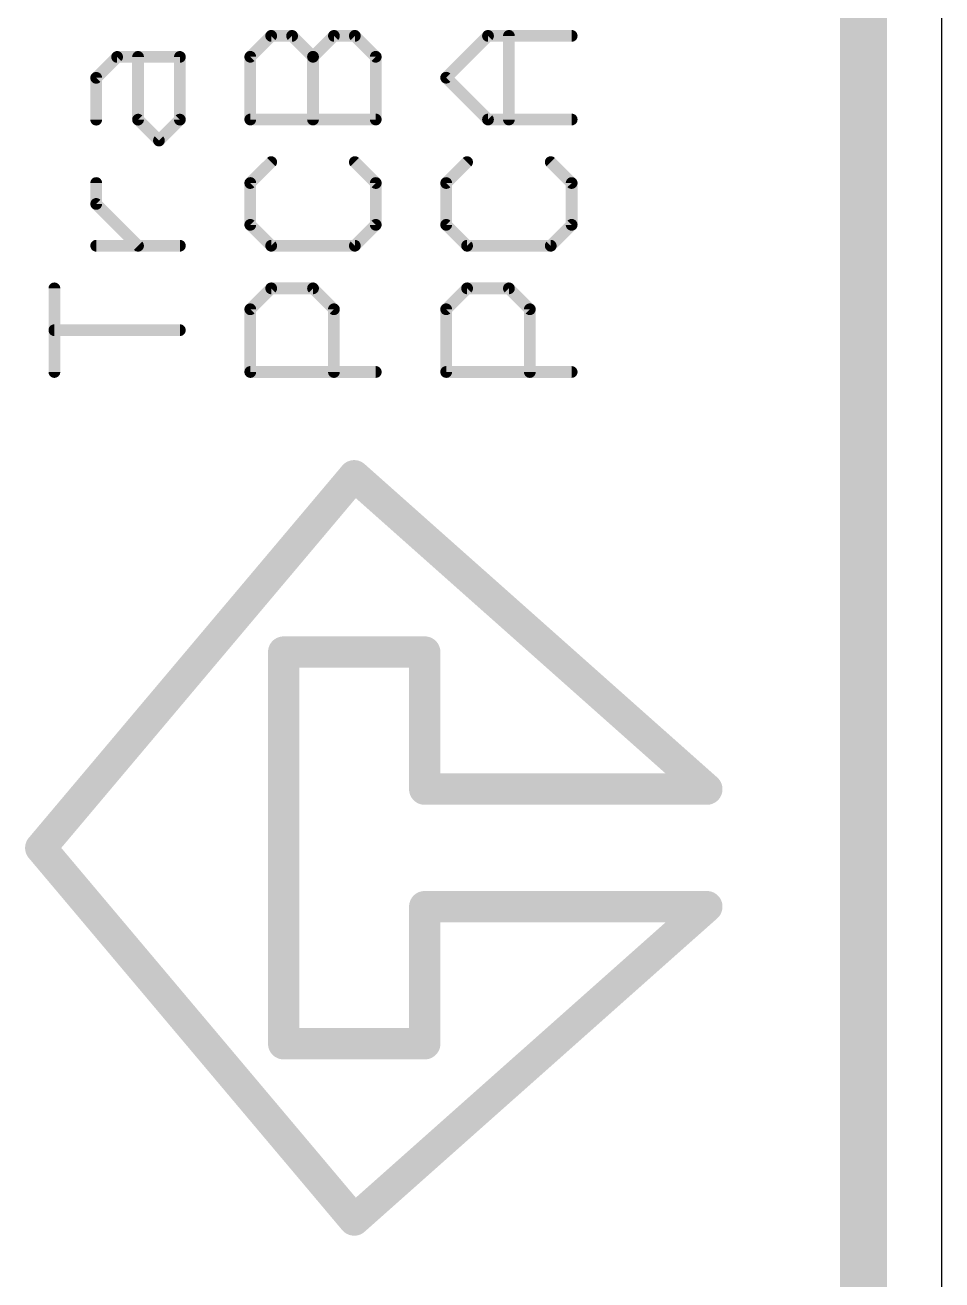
# Model space of a CAD drawing. Extents: x -18 to 144, y -21 to 125.
# Drawn here: x 91.85 to 97.79, y 11.8 to 19.94 of the extents above; entities that cross this region are included whole.
import ezdxf

# ---------------------------------------------------------------- set-up
doc = ezdxf.new("R2010")
doc.units = 0
for name, color, linetype in [('2', 110, 'CONTINUOUS'), ('20', 53, 'CONTINUOUS'), ('25', 253, 'CONTINUOUS')]:
    doc.layers.add(name, color=color, linetype=linetype)

msp = doc.modelspace()

# ---------------------------------------------------------------- linework, layer by layer
at = {"layer": '2', "const_width": 0.3048}
msp.add_lwpolyline([(97.282, 104.902), (97.282, 0.508)], dxfattribs=at)
at = {"layer": '20'}
msp.add_line((97.79, 0), (97.79, 105.41), dxfattribs=at)
at = {"layer": '25'}
for points, const_width in [([(93.3062, 19.735), (93.4418, 19.8706)], 0.0762), ([(93.4418, 19.8706), (93.5774, 19.8706)], 0.0762), ([(93.5774, 19.8706), (93.713, 19.735)], 0.0762), ([(93.713, 19.735), (93.8485, 19.8706)], 0.0762), ([(93.8485, 19.8706), (93.9841, 19.8706)], 0.0762), ([(93.9841, 19.8706), (94.1197, 19.735)], 0.0762), ([(94.5762, 19.5994), (94.8474, 19.8706)], 0.0762), ([(94.8474, 19.8706), (95.3897, 19.8706)], 0.0762), ([(94.983, 19.3283), (94.983, 19.8706)], 0.0762), ([(93.3062, 19.3283), (93.3062, 19.735)], 0.0762), ([(93.713, 19.3283), (93.713, 19.735)], 0.0762), ([(94.1197, 19.735), (94.1197, 19.3283)], 0.0762), ([(92.3074, 19.5986), (92.443, 19.7342)], 0.0762), ([(92.443, 19.7342), (92.8497, 19.7342)], 0.0762), ([(92.5785, 19.3274), (92.5785, 19.7342)], 0.0762), ([(92.8497, 19.7342), (92.8497, 19.3274)], 0.0762), ([(92.3074, 19.3274), (92.3074, 19.5986)], 0.0762), ([(94.8474, 19.3283), (94.5762, 19.5994)], 0.0762), ([(94.1197, 19.3283), (93.3062, 19.3283)], 0.0762), ([(95.3897, 19.3283), (94.8474, 19.3283)], 0.0762), ([(92.7141, 19.1918), (92.5785, 19.3274)], 0.0762), ([(92.8497, 19.3274), (92.7141, 19.1918)], 0.0762), ([(93.4418, 19.052), (93.3062, 18.9164)], 0.0762), ([(94.1197, 18.9164), (93.9841, 19.052)], 0.0762), ([(94.7118, 19.052), (94.5762, 18.9164)], 0.0762), ([(95.3897, 18.9164), (95.2541, 19.052)], 0.0762), ([(92.3074, 18.7808), (92.3074, 18.9164)], 0.0762), ([(93.3062, 18.9164), (93.3062, 18.6453)], 0.0762), ([(94.1197, 18.6453), (94.1197, 18.9164)], 0.0762), ([(94.5762, 18.9164), (94.5762, 18.6453)], 0.0762), ([(95.3897, 18.6453), (95.3897, 18.9164)], 0.0762), ([(92.5785, 18.5097), (92.3074, 18.7808)], 0.0762), ([(93.3062, 18.6453), (93.4418, 18.5097)], 0.0762), ([(93.9841, 18.5097), (94.1197, 18.6453)], 0.0762), ([(94.5762, 18.6453), (94.7118, 18.5097)], 0.0762), ([(95.2541, 18.5097), (95.3897, 18.6453)], 0.0762), ([(92.8497, 18.5097), (92.3074, 18.5097)], 0.0762), ([(93.4418, 18.5097), (93.9841, 18.5097)], 0.0762), ([(94.7118, 18.5097), (95.2541, 18.5097)], 0.0762), ([(92.0362, 17.6911), (92.0362, 18.2334)], 0.0762), ([(93.3062, 18.0978), (93.4418, 18.2334)], 0.0762), ([(93.4418, 18.2334), (93.713, 18.2334)], 0.0762), ([(93.713, 18.2334), (93.8485, 18.0978)], 0.0762), ([(94.5762, 18.0978), (94.7118, 18.2334)], 0.0762), ([(94.7118, 18.2334), (94.983, 18.2334)], 0.0762), ([(94.983, 18.2334), (95.1185, 18.0978)], 0.0762), ([(93.3062, 17.6911), (93.3062, 18.0978)], 0.0762), ([(93.8485, 18.0978), (93.8485, 17.6911)], 0.0762), ([(94.5762, 17.6911), (94.5762, 18.0978)], 0.0762), ([(95.1185, 18.0978), (95.1185, 17.6911)], 0.0762), ([(92.8497, 17.9623), (92.0362, 17.9623)], 0.0762), ([(94.1197, 17.6911), (93.3062, 17.6911)], 0.0762), ([(95.3897, 17.6911), (94.5762, 17.6911)], 0.0762), ([(91.948, 14.605), (93.98, 17.018)], 0.2032), ([(93.98, 17.018), (96.266, 14.986)], 0.2032), ([(93.5228, 13.335), (93.5228, 15.875)], 0.2032), ([(93.5228, 15.875), (94.4372, 15.875)], 0.2032), ([(94.4372, 15.875), (94.4372, 14.986)], 0.2032), ([(94.4372, 14.986), (96.266, 14.986)], 0.2032), ([(93.98, 12.192), (91.948, 14.605)], 0.2032), ([(96.266, 14.224), (93.98, 12.192)], 0.2032), ([(96.266, 14.224), (94.4372, 14.224)], 0.2032), ([(94.4372, 14.224), (94.4372, 13.335)], 0.2032), ([(94.4372, 13.335), (93.5228, 13.335)], 0.2032)]:
    msp.add_lwpolyline(points, dxfattribs=dict(at, const_width=const_width))
for points, const_width in [([(93.4418, 19.8896, 1), (93.4418, 19.8515)], 0.0381), ([(93.4553, 19.8571, 1), (93.4283, 19.8841)], 0.0381), ([(93.5908, 19.8841, 1), (93.5639, 19.8571)], 0.0381), ([(93.5774, 19.8515, 1), (93.5774, 19.8896)], 0.0381), ([(93.8485, 19.8896, 1), (93.8485, 19.8515)], 0.0381), ([(93.862, 19.8571, 1), (93.8351, 19.8841)], 0.0381), ([(93.9976, 19.8841, 1), (93.9706, 19.8571)], 0.0381), ([(93.9841, 19.8515, 1), (93.9841, 19.8896)], 0.0381), ([(94.8474, 19.8896, 1), (94.8474, 19.8515)], 0.0381), ([(94.8608, 19.8571, 1), (94.8339, 19.8841)], 0.0381), ([(95.002, 19.8706, 1), (94.9639, 19.8706)], 0.0381), ([(95.3897, 19.8515, 1), (95.3897, 19.8896)], 0.0381), ([(93.3253, 19.735, 1), (93.2872, 19.735)], 0.0381), ([(93.732, 19.735, 1), (93.6939, 19.735)], 0.0381), ([(94.1388, 19.735, 1), (94.1007, 19.735)], 0.0381), ([(92.443, 19.7532, 1), (92.443, 19.7151)], 0.0381), ([(92.4564, 19.7207, 1), (92.4295, 19.7476)], 0.0381), ([(92.5976, 19.7342, 1), (92.5595, 19.7342)], 0.0381), ([(92.8687, 19.7342, 1), (92.8307, 19.7342)], 0.0381), ([(92.8497, 19.7151, 1), (92.8497, 19.7532)], 0.0381), ([(93.2927, 19.7485, 1), (93.3197, 19.7215)], 0.0381), ([(93.6995, 19.7485, 1), (93.7264, 19.7215)], 0.0381), ([(93.6995, 19.7215, 1), (93.7264, 19.7485)], 0.0381), ([(94.1062, 19.7215, 1), (94.1332, 19.7485)], 0.0381), ([(92.3264, 19.5986, 1), (92.2883, 19.5986)], 0.0381), ([(92.2939, 19.612, 1), (92.3208, 19.5851)], 0.0381), ([(94.5897, 19.6129, 1), (94.5627, 19.5859)], 0.0381), ([(94.5627, 19.6129, 1), (94.5897, 19.5859)], 0.0381), ([(93.3062, 19.3473, 1), (93.3062, 19.3092)], 0.0381), ([(94.1197, 19.3092, 1), (94.1197, 19.3473)], 0.0381), ([(94.8474, 19.3473, 1), (94.8474, 19.3092)], 0.0381), ([(95.3897, 19.3092, 1), (95.3897, 19.3473)], 0.0381), ([(92.2883, 19.3274, 1), (92.3264, 19.3274)], 0.0381), ([(92.592, 19.3409, 1), (92.5651, 19.3139)], 0.0381), ([(92.5595, 19.3274, 1), (92.5976, 19.3274)], 0.0381), ([(92.8307, 19.3274, 1), (92.8687, 19.3274)], 0.0381), ([(92.8632, 19.3139, 1), (92.8362, 19.3409)], 0.0381), ([(93.2872, 19.3283, 1), (93.3253, 19.3283)], 0.0381), ([(93.6939, 19.3283, 1), (93.732, 19.3283)], 0.0381), ([(94.1007, 19.3283, 1), (94.1388, 19.3283)], 0.0381), ([(94.8339, 19.3148, 1), (94.8608, 19.3417)], 0.0381), ([(94.9639, 19.3283, 1), (95.002, 19.3283)], 0.0381), ([(92.7006, 19.2053, 1), (92.7276, 19.1784)], 0.0381), ([(92.7006, 19.1784, 1), (92.7276, 19.2053)], 0.0381), ([(93.4553, 19.0385, 1), (93.4283, 19.0655)], 0.0381), ([(93.9976, 19.0655, 1), (93.9706, 19.0385)], 0.0381), ([(94.7253, 19.0385, 1), (94.6983, 19.0655)], 0.0381), ([(95.2676, 19.0655, 1), (95.2406, 19.0385)], 0.0381), ([(92.3264, 18.9164, 1), (92.2883, 18.9164)], 0.0381), ([(93.2927, 18.9299, 1), (93.3197, 18.903)], 0.0381), ([(93.3253, 18.9164, 1), (93.2872, 18.9164)], 0.0381), ([(94.1388, 18.9164, 1), (94.1007, 18.9164)], 0.0381), ([(94.1062, 18.903, 1), (94.1332, 18.9299)], 0.0381), ([(94.5627, 18.9299, 1), (94.5897, 18.903)], 0.0381), ([(94.5953, 18.9164, 1), (94.5572, 18.9164)], 0.0381), ([(95.4087, 18.9164, 1), (95.3707, 18.9164)], 0.0381), ([(95.3762, 18.903, 1), (95.4032, 18.9299)], 0.0381), ([(92.3208, 18.7943, 1), (92.2939, 18.7674)], 0.0381), ([(92.2883, 18.7808, 1), (92.3264, 18.7808)], 0.0381), ([(93.3197, 18.6587, 1), (93.2927, 18.6318)], 0.0381), ([(93.2872, 18.6453, 1), (93.3253, 18.6453)], 0.0381), ([(94.1007, 18.6453, 1), (94.1388, 18.6453)], 0.0381), ([(94.1332, 18.6318, 1), (94.1062, 18.6587)], 0.0381), ([(94.5897, 18.6587, 1), (94.5627, 18.6318)], 0.0381), ([(94.5572, 18.6453, 1), (94.5953, 18.6453)], 0.0381), ([(95.3707, 18.6453, 1), (95.4087, 18.6453)], 0.0381), ([(95.4032, 18.6318, 1), (95.3762, 18.6587)], 0.0381), ([(92.3074, 18.5287, 1), (92.3074, 18.4906)], 0.0381), ([(92.5651, 18.4962, 1), (92.592, 18.5231)], 0.0381), ([(92.8497, 18.4906, 1), (92.8497, 18.5287)], 0.0381), ([(93.4418, 18.5287, 1), (93.4418, 18.4906)], 0.0381), ([(93.4283, 18.4962, 1), (93.4553, 18.5231)], 0.0381), ([(93.9706, 18.5231, 1), (93.9976, 18.4962)], 0.0381), ([(93.9841, 18.4906, 1), (93.9841, 18.5287)], 0.0381), ([(94.7118, 18.5287, 1), (94.7118, 18.4906)], 0.0381), ([(94.6983, 18.4962, 1), (94.7253, 18.5231)], 0.0381), ([(95.2406, 18.5231, 1), (95.2676, 18.4962)], 0.0381), ([(95.2541, 18.4906, 1), (95.2541, 18.5287)], 0.0381), ([(92.0553, 18.2334, 1), (92.0172, 18.2334)], 0.0381), ([(93.4418, 18.2525, 1), (93.4418, 18.2144)], 0.0381), ([(93.4553, 18.22, 1), (93.4283, 18.2469)], 0.0381), ([(93.7264, 18.2469, 1), (93.6995, 18.22)], 0.0381), ([(93.713, 18.2144, 1), (93.713, 18.2525)], 0.0381), ([(94.7118, 18.2525, 1), (94.7118, 18.2144)], 0.0381), ([(94.7253, 18.22, 1), (94.6983, 18.2469)], 0.0381), ([(94.9964, 18.2469, 1), (94.9695, 18.22)], 0.0381), ([(94.983, 18.2144, 1), (94.983, 18.2525)], 0.0381), ([(93.2927, 18.1113, 1), (93.3197, 18.0844)], 0.0381), ([(93.3253, 18.0978, 1), (93.2872, 18.0978)], 0.0381), ([(93.8676, 18.0978, 1), (93.8295, 18.0978)], 0.0381), ([(93.8351, 18.0844, 1), (93.862, 18.1113)], 0.0381), ([(94.5627, 18.1113, 1), (94.5897, 18.0844)], 0.0381), ([(94.5953, 18.0978, 1), (94.5572, 18.0978)], 0.0381), ([(95.1376, 18.0978, 1), (95.0995, 18.0978)], 0.0381), ([(95.1051, 18.0844, 1), (95.132, 18.1113)], 0.0381), ([(92.0362, 17.9813, 1), (92.0362, 17.9432)], 0.0381), ([(92.8497, 17.9432, 1), (92.8497, 17.9813)], 0.0381), ([(92.0172, 17.6911, 1), (92.0553, 17.6911)], 0.0381), ([(93.3062, 17.7102, 1), (93.3062, 17.6721)], 0.0381), ([(93.2872, 17.6911, 1), (93.3253, 17.6911)], 0.0381), ([(93.8295, 17.6911, 1), (93.8676, 17.6911)], 0.0381), ([(94.1197, 17.6721, 1), (94.1197, 17.7102)], 0.0381), ([(94.5762, 17.7102, 1), (94.5762, 17.6721)], 0.0381), ([(94.5572, 17.6911, 1), (94.5953, 17.6911)], 0.0381), ([(95.0995, 17.6911, 1), (95.1376, 17.6911)], 0.0381), ([(95.3897, 17.6721, 1), (95.3897, 17.7102)], 0.0381), ([(94.0137, 17.056, 1), (93.9463, 16.98)], 0.1016), ([(94.0189, 16.9853, 1), (93.9411, 17.0507)], 0.1016), ([(93.5736, 15.875, 1), (93.472, 15.875)], 0.1016), ([(93.5228, 15.9258, 1), (93.5228, 15.8242)], 0.1016), ([(94.488, 15.875, 1), (94.3864, 15.875)], 0.1016), ([(94.4372, 15.8242, 1), (94.4372, 15.9258)], 0.1016), ([(94.4372, 15.0368, 1), (94.4372, 14.9352)], 0.1016), ([(96.2323, 14.948, 1), (96.2997, 15.024)], 0.1016), ([(96.266, 14.9352, 1), (96.266, 15.0368)], 0.1016), ([(94.3864, 14.986, 1), (94.488, 14.986)], 0.1016), ([(91.9869, 14.6377, 1), (91.9091, 14.5723)], 0.1016), ([(91.9091, 14.6377, 1), (91.9869, 14.5723)], 0.1016), ([(94.4372, 14.2748, 1), (94.4372, 14.1732)], 0.1016), ([(94.488, 14.224, 1), (94.3864, 14.224)], 0.1016), ([(96.2997, 14.186, 1), (96.2323, 14.262)], 0.1016), ([(96.266, 14.1732, 1), (96.266, 14.2748)], 0.1016), ([(93.5228, 13.3858, 1), (93.5228, 13.2842)], 0.1016), ([(94.4372, 13.2842, 1), (94.4372, 13.3858)], 0.1016), ([(93.472, 13.335, 1), (93.5736, 13.335)], 0.1016), ([(94.3864, 13.335, 1), (94.488, 13.335)], 0.1016), ([(93.9463, 12.23, 1), (94.0137, 12.154)], 0.1016), ([(93.9411, 12.1593, 1), (94.0189, 12.2247)], 0.1016)]:
    msp.add_lwpolyline(points, format="xyb", dxfattribs=dict(at, const_width=const_width))

doc.saveas('drawing.dxf')
